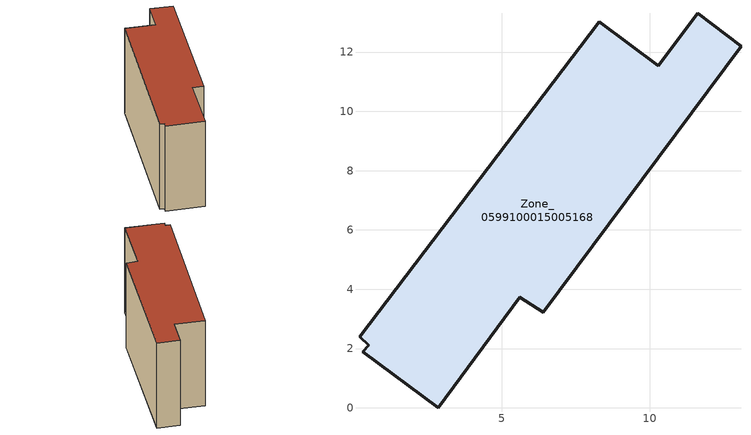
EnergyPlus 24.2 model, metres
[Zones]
Zone_0599100015005168
 floor ground (C_G): 13.07,12.19 6.4,3.22 5.61,3.73 2.86,0 0.31,1.9 0.52,2.12 0.2,2.39 8.29,13.02 10.27,11.53 11.6,13.31 z1
 wall outside (C_F): 6.4,3.22 13.07,12.19 11.6,13.31 10.27,11.53 8.29,13.02 0.2,2.39 0.52,2.12 0.31,1.9 2.86,0 5.61,3.73 6.4,3.22 z1:9
 roof outside (C_R): 0.2,2.39 0.52,2.12 0.31,1.9 2.86,0 5.61,3.73 6.4,3.22 13.07,12.19 11.6,13.31 10.27,11.53 8.29,13.02 z9
[BUILDING]
Pand.0599100015005168: North Axis=0; Terrain=City; Loads Convergence Tolerance Value=0.04; Temperature Convergence Tolerance Value=0.4; Solar Distribution=FullExterior; Maximum Number of Warmup Days=25; Minimum Number of Warmup Days=1
[Site:Location]
Rotterdam.The.Hague.AP_ZH_NLD Design_Conditions: Latitude=51.96; Longitude=4.45; Time Zone=1; Elevation=-4.5
[SITE:GROUNDTEMPERATURE:BUILDINGSURFACE]
18, 18, 18, 18, 18, 18, 18, 18, 18, 18, 18, 18
[MATERIAL] Thermal Absorptance=0.9; Solar Absorptance=0.7; Visible Absorptance=0.7
Name | Roughness | Thickness | Conductivity | Density | Specific Heat
G.TI.1975-1991 | MediumSmooth | 0.15 | 0.288461 | 540 | 1210
F.TI.1975-1991 | Rough | 0.3 | 0.230769 | 1920 | 840
R.TI.1975-1991 | MediumRough | 0.2 | 0.153846 | 1500 | 1000
[CONSTRUCTION]
C_G: G.TI.1975-1991
C_F: F.TI.1975-1991
C_R: R.TI.1975-1991
[ZONE]
Zone_0599100015005168: Type=1; Multiplier=1; Ceiling Height=Autocalculate; Volume=Autocalculate; Floor Area=autocalculate; Part of Total Floor Area=Yes
[ZONEINFILTRATION:DESIGNFLOWRATE]
Infil_Zone_0599100015005168: Zone or ZoneList or Space or SpaceList=Zone_0599100015005168; Schedule=AlwaysOn; Design Flow Rate Calculation Method=Flow/Area; Flow Rate per Floor Area=0.003; Constant Term Coefficient=1; Temperature Term Coefficient=0; Velocity Term Coefficient=0; Velocity Squared Term Coefficient=0
[HVACTEMPLATE:ZONE:IDEALLOADSAIRSYSTEM]
Zone_0599100015005168: Maximum Heating Supply Air Temperature=50; Minimum Cooling Supply Air Temperature=13; Maximum Heating Supply Air Humidity Ratio=0.0156; Minimum Cooling Supply Air Humidity Ratio=0.0077; Heating Limit=NoLimit; Cooling Limit=NoLimit; Dehumidification Control Type=ConstantSensibleHeatRatio; Cooling Sensible Heat Ratio=0.7; Dehumidification Setpoint=60; Humidification Control Type=None; Humidification Setpoint=30; Outdoor Air Method=None; Outdoor Air Flow Rate per Person=0.00944; Outdoor Air Flow Rate per Zone Floor Area=0; Outdoor Air Flow Rate per Zone=0; Demand Controlled Ventilation Type=None; Outdoor Air Economizer Type=NoEconomizer; Heat Recovery Type=None; Sensible Heat Recovery Effectiveness=0.7; Latent Heat Recovery Effectiveness=0.65
[ZONECONTROL:THERMOSTAT]
ThermostatControl_Zone_0599100015005168: Zone or ZoneList=Zone_0599100015005168; Control Type Schedule=DualSetpointControlType; Control 1=Thermostat_Zone_0599100015005168; Temperature Difference Between Cutout And Setpoint=0
[THERMOSTATSETPOINT:DUALSETPOINT]
Thermostat_Zone_0599100015005168: Heating Setpoint Temperature Schedule=HeatingSetpoint_Zone_0599100015005168; Cooling Setpoint Temperature Schedule=CoolingSetpoint_Zone_0599100015005168
[SCHEDULE:COMPACT]
HeatingSetpoint_Zone_0599100015005168: Through: 12/31, For: AllDays, Until: 24:00, 21
CoolingSetpoint_Zone_0599100015005168: Through: 12/31, For: AllDays, Until: 24:00, 24
DualSetpointControlType: Through: 12/31, For: AllDays, Until: 24:00, 4
AlwaysOn: Through: 12/31, For: AllDays, Until: 24:00, 1
